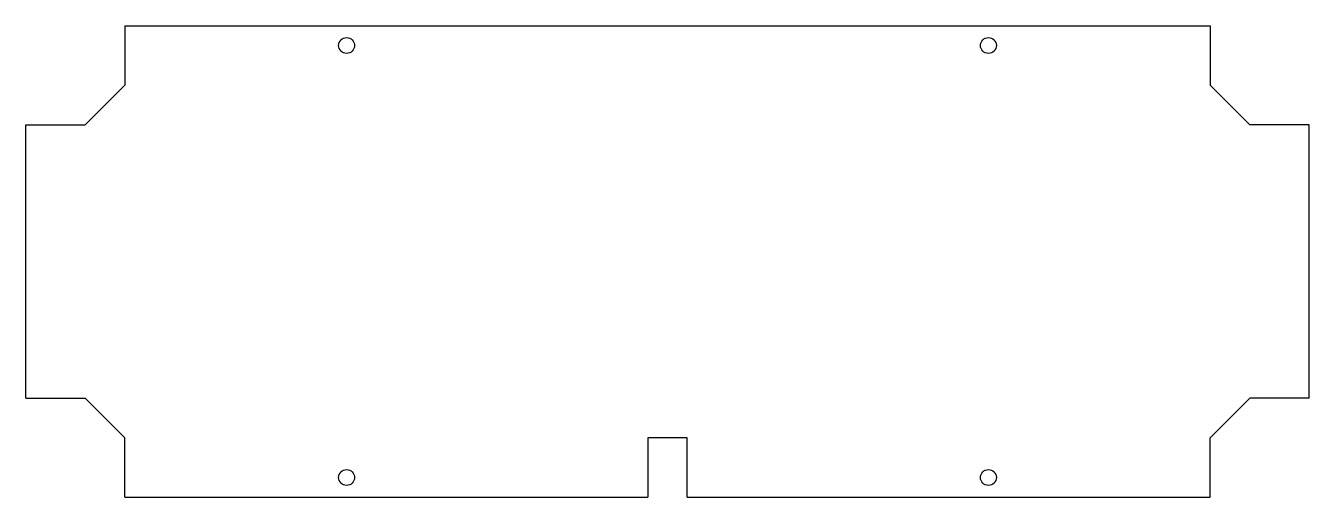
# Model space of a CAD drawing. Header units: millimetres. Extents: x 0 to 324, y 0 to 119.
import ezdxf

# ---------------------------------------------------------------- set-up
doc = ezdxf.new("R2010")
doc.units = ezdxf.units.MM

msp = doc.modelspace()

# ---------------------------------------------------------------- linework, layer by layer
at = {"color": 7, "linetype": 'Continuous', "lineweight": 25}
for p, q in [((25, 119), (25, 104)), ((25, 119), (299, 119)), ((299, 119), (299, 104)), ((15, 94), (25, 104)), ((309, 94), (299, 104)), ((0, 25), (0, 94)), ((0, 94), (15, 94)), ((324, 94), (309, 94)), ((324, 25), (324, 94)), ((0, 25), (15, 25)), ((15, 25), (25, 15)), ((309, 25), (299, 15)), ((324, 25), (309, 25)), ((25, 0), (25, 15)), ((167, 15), (157, 15)), ((157, 15), (157, 0)), ((167, 0), (167, 15)), ((299, 0), (299, 15)), ((25, 0), (157, 0)), ((167, 0), (299, 0))]:
    msp.add_line(p, q, dxfattribs=at)
for centre in [(81, 114), (243, 114), (81, 5), (243, 5)]:
    msp.add_circle(centre, 2, dxfattribs=at)

doc.saveas('drawing.dxf')
